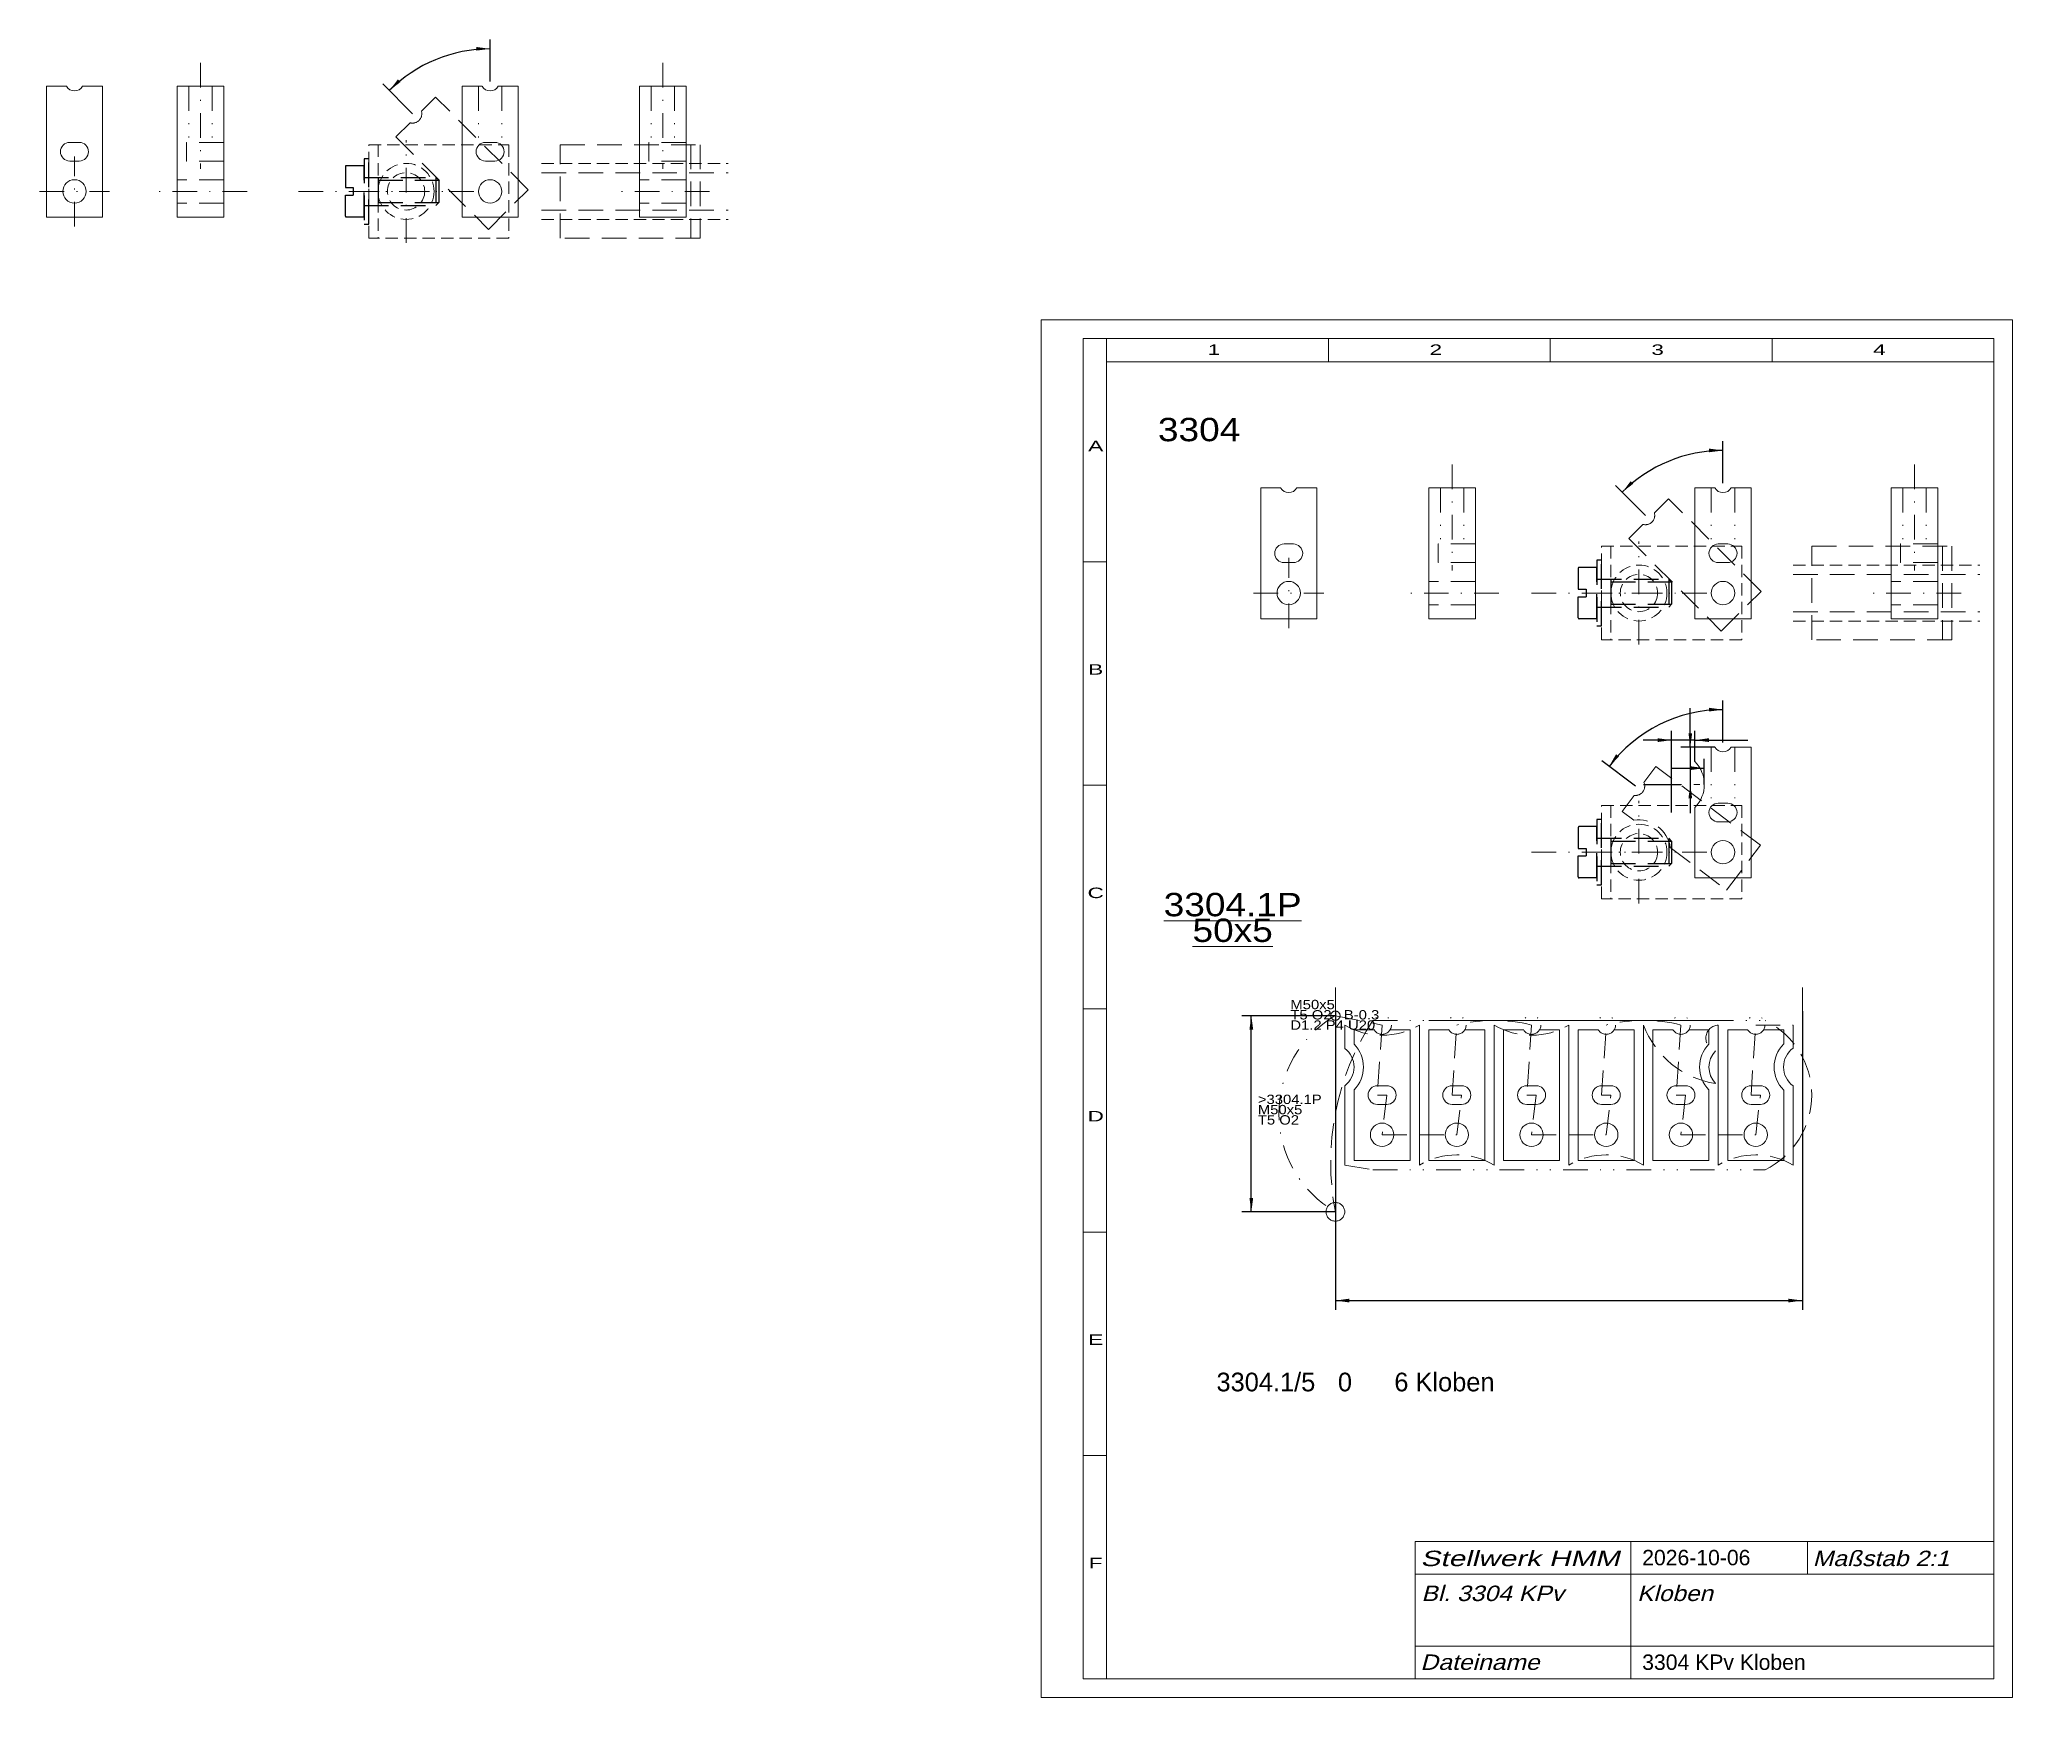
# Model space of a CAD drawing. Extents: x -107 to 104, y 0 to 178.
import ezdxf
from ezdxf.enums import TextEntityAlignment as Align

# ---------------------------------------------------------------- set-up
doc = ezdxf.new("R2010")
doc.units = 0
doc.header["$LTSCALE"] = 5.275
for name, pattern in [('DASHDOT', [1, 0.5, -0.25, 0, -0.25]), ('DASHED', [0.75, 0.5, -0.25]), ('DIVIDE', [1.25, 0.5, -0.25, 0, -0.25, 0, -0.25]), ('HIDDEN', [0.375, 0.25, -0.125]), ('PHANTOM', [2.5, 1.25, -0.25, 0.25, -0.25, 0.25, -0.25])]:
    doc.linetypes.add(name, pattern=pattern)
for name, color, linetype, lineweight in [('3304 KLOBEN', 190, 'CONTINUOUS', 0), ('3304_1P', 30, 'CONTINUOUS', 13), ('3304___ KLOBEN', 6, 'DASHDOT', 0), ('3305___ FAHRSTRAßENHEBEL JE', 6, 'DASHDOT', 13), ('BEMASSUNG', 7, 'CONTINUOUS', 25), ('BESCHRIFTUNG', 7, 'CONTINUOUS', 25), ('MASSGRENZEN', 172, 'CONTINUOUS', 25), ('MASSLINIEN', 172, 'CONTINUOUS', 25), ('MASSTEXTE', 212, 'CONTINUOUS', 25), ('MITTELLINIEN', 5, 'DASHDOT', 13), ('STANDARD', 7, 'CONTINUOUS', 0), ('UNSICHTBARE', 92, 'DASHED', 25)]:
    doc.layers.add(name, color=color, linetype=linetype, lineweight=lineweight)
doc.styles.add('Arial', font='arial.ttf')

# ---------------------------------------------------------------- blocks, each defined once
blk = doc.blocks.new('D207158784')
at = {"layer": 'MASSGRENZEN'}
for points in [[(73.5, 134.01), (72.01, 133.82), (72.01, 134.21)], [(62.71, 129.54), (63.62, 130.73), (63.9, 130.46)]]:
    blk.add_solid(points, dxfattribs=at)
at = {"layer": 'MASSLINIEN', "color": 172}
for p, q in [((73.5, 130.5), (73.5, 135.01)), ((65.19, 127.06), (62, 130.25))]:
    blk.add_line(p, q, dxfattribs=at)
blk.add_arc((73.5, 118.75), 15.26, 90, 135.0024, dxfattribs=at)
blk = doc.blocks.new('D207158528')
at = {"layer": 'MASSGRENZEN'}
for points in [[(32, 43), (33.49, 43.2), (33.49, 42.8)], [(82, 43), (80.51, 42.8), (80.51, 43.2)]]:
    blk.add_solid(points, dxfattribs=at)
at = {"layer": 'MASSLINIEN', "color": 172}
for p, q in [((32, 74), (32, 42)), ((82, 74), (82, 42)), ((32, 43), (82, 43))]:
    blk.add_line(p, q, dxfattribs=at)
blk = doc.blocks.new('D207158272')
at = {"layer": 'MASSGRENZEN'}
for points in [[(23, 73.5), (23.2, 72.01), (22.8, 72.01)], [(23, 52.5), (22.8, 53.99), (23.2, 53.99)]]:
    blk.add_solid(points, dxfattribs=at)
at = {"layer": 'MASSLINIEN', "color": 172}
for p, q in [((32, 73.5), (22, 73.5)), ((23, 52.5), (23, 73.5)), ((32, 52.5), (22, 52.5))]:
    blk.add_line(p, q, dxfattribs=at)
blk = doc.blocks.new('D207158016')
at = {"layer": 'MASSGRENZEN'}
for points in [[(-58.5, 177.01), (-59.99, 176.82), (-59.99, 177.21)], [(-69.29, 172.54), (-68.38, 173.73), (-68.1, 173.46)]]:
    blk.add_solid(points, dxfattribs=at)
at = {"layer": 'MASSLINIEN', "color": 172}
for p, q in [((-58.5, 173.5), (-58.5, 178.01)), ((-66.81, 170.06), (-70, 173.25))]:
    blk.add_line(p, q, dxfattribs=at)
blk.add_arc((-58.5, 161.75), 15.26, 90, 135.0024, dxfattribs=at)
blk = doc.blocks.new('D207157760')
at = {"layer": 'MASSGRENZEN'}
for points in [[(73.5, 106.26), (72.01, 106.07), (72.01, 106.46)], [(61.31, 100.19), (62.05, 101.49), (62.36, 101.26)]]:
    blk.add_solid(points, dxfattribs=at)
at = {"layer": 'MASSLINIEN', "color": 172}
for p, q in [((73.5, 102.75), (73.5, 107.26)), ((64.12, 98.07), (60.51, 100.79))]:
    blk.add_line(p, q, dxfattribs=at)
blk.add_arc((73.5, 91), 15.26, 90, 143.0024, dxfattribs=at)
blk = doc.blocks.new('D207157504')
at = {"layer": 'MASSGRENZEN'}
for points in [[(70, 102.25), (69.8, 103.74), (70.2, 103.74)], [(70, 98.25), (70.2, 96.76), (69.8, 96.76)]]:
    blk.add_solid(points, dxfattribs=at)
at = {"layer": 'MASSLINIEN', "color": 172}
for p, q in [((70, 102.25), (70, 106.41)), ((72.63, 102.25), (69, 102.25)), ((70, 102.25), (70, 98.25)), ((64.99, 98.25), (69, 98.25)), ((70, 98.25), (70, 95.19))]:
    blk.add_line(p, q, dxfattribs=at)
blk = doc.blocks.new('D207157248')
at = {"layer": 'MASSGRENZEN'}
for points in [[(68, 103), (66.51, 102.8), (66.51, 103.2)], [(70.5, 103), (71.99, 103.2), (71.99, 102.8)]]:
    blk.add_solid(points, dxfattribs=at)
at = {"layer": 'MASSLINIEN', "color": 172}
for p, q in [((68, 95.24), (68, 104)), ((70.5, 100.7), (70.5, 104)), ((68, 103), (64.94, 103)), ((70.5, 103), (68, 103)), ((70.5, 103), (76.17, 103))]:
    blk.add_line(p, q, dxfattribs=at)
blk = doc.blocks.new('D217890688')
at = {"layer": 'MASSGRENZEN'}
blk.add_solid([(71.5, 100), (70.01, 99.8), (70.01, 100.2)], dxfattribs=at)
at = {"layer": 'MASSLINIEN', "color": 172}
for p, q in [((68, 100), (71.5, 100)), ((71.5, 98.25), (71.5, 101))]:
    blk.add_line(p, q, dxfattribs=at)

msp = doc.modelspace()

# ---------------------------------------------------------------- linework, layer by layer
at = {"layer": '3304 KLOBEN'}
for p, q in [((-106, 173), (-106, 159)), ((-103.87, 173), (-106, 173)), ((-100, 173), (-102.13, 173)), ((-100, 159), (-100, 173)), ((-92, 159), (-92, 173)), ((-92, 173), (-87, 173)), ((-87, 173), (-87, 159)), ((-59.37, 173), (-61.5, 173)), ((-61.5, 173), (-61.5, 159)), ((-55.5, 173), (-57.63, 173)), ((-55.5, 159), (-55.5, 173)), ((-42.5, 159), (-42.5, 173)), ((-42.5, 173), (-37.5, 173)), ((-37.5, 173), (-37.5, 159)), ((-103.5, 167), (-102.5, 167)), ((-59, 167), (-58, 167)), ((-102.5, 165), (-103.5, 165)), ((-58, 165), (-59, 165)), ((-106, 159), (-100, 159)), ((-87, 159), (-92, 159)), ((-61.5, 159), (-55.5, 159)), ((-37.5, 159), (-42.5, 159)), ((24, 130), (24, 116)), ((26.13, 130), (24, 130)), ((30, 130), (27.87, 130)), ((30, 116), (30, 130)), ((42, 116), (42, 130)), ((42, 130), (47, 130)), ((47, 130), (47, 116)), ((72.63, 130), (70.5, 130)), ((70.5, 130), (70.5, 116)), ((76.5, 130), (74.37, 130)), ((76.5, 116), (76.5, 130)), ((91.5, 116), (91.5, 130)), ((91.5, 130), (96.5, 130)), ((96.5, 130), (96.5, 116)), ((26.5, 124), (27.5, 124)), ((73, 124), (74, 124)), ((27.5, 122), (26.5, 122)), ((74, 122), (73, 122)), ((24, 116), (30, 116)), ((47, 116), (42, 116)), ((70.5, 116), (76.5, 116)), ((96.5, 116), (91.5, 116)), ((72.63, 102.25), (70.5, 102.25)), ((70.5, 102.25), (70.5, 100.7)), ((76.5, 102.25), (74.37, 102.25)), ((76.5, 88.25), (76.5, 102.25)), ((70.5, 95.8), (70.5, 88.25)), ((73, 96.25), (74, 96.25)), ((74, 94.25), (73, 94.25)), ((70.5, 88.25), (76.5, 88.25)), ((36.13, 72), (34, 72)), ((34, 72), (34, 70.45)), ((40, 72), (37.87, 72)), ((40, 58), (40, 72)), ((44.13, 72), (42, 72)), ((42, 72), (42, 58)), ((48, 72), (45.87, 72)), ((48, 58), (48, 72)), ((52.13, 72), (50, 72)), ((50, 72), (50, 58)), ((56, 72), (53.87, 72)), ((56, 58), (56, 72)), ((58, 72), (58, 58)), ((60.13, 72), (58, 72)), ((64, 72), (61.87, 72)), ((64, 58), (64, 72)), ((68.13, 72), (66, 72)), ((66, 72), (66, 58)), ((72, 72), (69.87, 72)), ((72, 70.45), (72, 72)), ((74, 72), (74, 58)), ((76.13, 72), (74, 72)), ((80, 72), (77.87, 72)), ((80, 70.47), (80, 72)), ((34, 65.55), (34, 58)), ((36.5, 66), (37.5, 66)), ((44.5, 66), (45.5, 66)), ((52.5, 66), (53.5, 66)), ((60.5, 66), (61.5, 66)), ((68.5, 66), (69.5, 66)), ((72, 58), (72, 65.55)), ((76.5, 66), (77.5, 66)), ((80, 58), (80, 65.53)), ((37.5, 64), (36.5, 64)), ((45.5, 64), (44.5, 64)), ((53.5, 64), (52.5, 64)), ((61.5, 64), (60.5, 64)), ((69.5, 64), (68.5, 64)), ((77.5, 64), (76.5, 64)), ((34, 58), (40, 58)), ((42, 58), (48, 58)), ((50, 58), (56, 58)), ((58, 58), (64, 58)), ((66, 58), (72, 58)), ((74, 58), (80, 58))]:
    msp.add_line(p, q, dxfattribs=at)
at = {"layer": '3304 KLOBEN', "linetype": 'DIVIDE'}
for p, q in [((-90.75, 173), (-90.75, 166.66)), ((-88.25, 173), (-88.25, 166.66)), ((-59.75, 173), (-59.75, 166.66)), ((-57.25, 173), (-57.25, 166.66)), ((-41.25, 173), (-41.25, 166.66)), ((-38.75, 173), (-38.75, 166.66)), ((43.25, 130), (43.25, 123.66)), ((45.75, 130), (45.75, 123.66)), ((72.25, 130), (72.25, 123.66)), ((74.75, 130), (74.75, 123.66)), ((92.75, 130), (92.75, 123.66)), ((95.25, 130), (95.25, 123.66)), ((72.25, 102.25), (72.25, 95.91)), ((74.75, 102.25), (74.75, 95.91))]:
    msp.add_line(p, q, dxfattribs=at)
at = {"layer": '3304 KLOBEN', "linetype": 'DASHED'}
for p, q in [((-64.33, 171.83), (-65.84, 170.32)), ((-54.43, 161.93), (-64.33, 171.83)), ((-67.07, 169.09), (-68.58, 167.58)), ((-87, 167), (-91, 167)), ((-91, 167), (-91, 165)), ((-68.58, 167.58), (-58.68, 157.68)), ((-41.5, 167), (-41.5, 165)), ((-37.5, 167), (-41.5, 167)), ((-87, 165), (-91, 165)), ((-51, 156.75), (-51, 166.75)), ((-51, 166.75), (-36, 166.75)), ((-37.5, 165), (-41.5, 165)), ((-37, 166.75), (-37, 156.75)), ((-36, 166.75), (-36, 156.75)), ((-87, 163), (-92, 163)), ((-53, 163.75), (-33, 163.75)), ((-37.5, 163), (-42.5, 163)), ((-58.68, 157.68), (-54.43, 161.93)), ((-87, 160.5), (-92, 160.5)), ((-53, 159.75), (-33, 159.75)), ((-37.5, 160.5), (-42.5, 160.5)), ((-36, 156.75), (-51, 156.75)), ((67.67, 128.83), (66.16, 127.32)), ((77.57, 118.93), (67.67, 128.83)), ((64.93, 126.09), (63.42, 124.58)), ((47, 124), (43, 124)), ((43, 124), (43, 122)), ((63.42, 124.58), (73.32, 114.68)), ((83, 123.75), (98, 123.75)), ((83, 113.75), (83, 123.75)), ((92.5, 124), (92.5, 122)), ((96.5, 124), (92.5, 124)), ((97, 123.75), (97, 113.75)), ((98, 123.75), (98, 113.75)), ((47, 122), (43, 122)), ((81, 120.75), (101, 120.75)), ((96.5, 122), (92.5, 122)), ((47, 120), (42, 120)), ((73.32, 114.68), (77.57, 118.93)), ((96.5, 120), (91.5, 120)), ((47, 117.5), (42, 117.5)), ((81, 116.75), (101, 116.75)), ((96.5, 117.5), (91.5, 117.5)), ((98, 113.75), (83, 113.75)), ((66.32, 100.17), (65.04, 98.46)), ((77.5, 91.74), (66.32, 100.17)), ((63.99, 97.08), (62.71, 95.37)), ((62.71, 95.37), (63.95, 94.44)), ((67.86, 91.49), (73.89, 86.95)), ((73.89, 86.95), (77.5, 91.74))]:
    msp.add_line(p, q, dxfattribs=at)
at = {"layer": '3304 KLOBEN', "linetype": 'HIDDEN'}
for p, q in [((-71.5, 166.75), (-56.5, 166.75)), ((-71.5, 156.75), (-71.5, 166.75)), ((-70.5, 166.75), (-70.5, 156.75)), ((-56.5, 166.75), (-56.5, 156.75)), ((-53, 164.75), (-33, 164.75)), ((-53, 158.75), (-33, 158.75)), ((-56.5, 156.75), (-71.5, 156.75)), ((60.5, 123.75), (75.5, 123.75)), ((60.5, 113.75), (60.5, 123.75)), ((61.5, 123.75), (61.5, 113.75)), ((75.5, 123.75), (75.5, 113.75)), ((81, 121.75), (101, 121.75)), ((81, 115.75), (101, 115.75)), ((75.5, 113.75), (60.5, 113.75)), ((60.5, 86), (60.5, 96)), ((60.5, 96), (75.5, 96)), ((61.5, 96), (61.5, 86)), ((75.5, 96), (75.5, 86)), ((75.5, 86), (60.5, 86))]:
    msp.add_line(p, q, dxfattribs=at)
at = {"layer": '3304 KLOBEN'}
for centre in [(-103, 161.75), (-58.5, 161.75), (27, 118.75), (73.5, 118.75), (73.5, 91)]:
    msp.add_circle(centre, 1.25, dxfattribs=at)
at = {"layer": '3304 KLOBEN', "linetype": 'HIDDEN'}
for centre, radius in [((-67.5, 161.75), 3), ((-67.5, 161.75), 2), ((64.5, 118.75), 3), ((64.5, 118.75), 2), ((64.5, 91), 3), ((64.5, 91), 2)]:
    msp.add_circle(centre, radius, dxfattribs=at)
at = {"layer": '3304 KLOBEN'}
for centre, radius, start, end in [((-103, 173.5), 1, 210, 330), ((-58.5, 173.5), 1, 210, 330), ((-103.5, 166), 1, 90, 270), ((-102.5, 166), 1, 270, 450), ((-59, 166), 1, 90, 270), ((-58, 166), 1, 270, 450), ((27, 130.5), 1, 210, 330), ((73.5, 130.5), 1, 210, 330), ((26.5, 123), 1, 90, 270), ((27.5, 123), 1, 270, 450), ((73, 123), 1, 90, 270), ((74, 123), 1, 270, 450), ((73.5, 102.75), 1, 210, 330), ((68, 98.25), 3.5, 315.5847, 404.4153), ((73, 95.25), 1, 90, 270), ((74, 95.25), 1, 270, 450), ((31.5, 68), 3.5, 315.5847, 404.4153), ((74.5, 68), 3.5, 135.5847, 224.4153), ((82.48, 68), 3.5, 135.0989, 224.9011), ((36.5, 65), 1, 90, 270), ((37.5, 65), 1, 270, 450), ((44.5, 65), 1, 90, 270), ((45.5, 65), 1, 270, 450), ((52.5, 65), 1, 90, 270), ((53.5, 65), 1, 270, 450), ((60.5, 65), 1, 90, 270), ((61.5, 65), 1, 270, 450), ((68.5, 65), 1, 90, 270), ((69.5, 65), 1, 270, 450), ((76.5, 65), 1, 90, 270), ((77.5, 65), 1, 270, 450)]:
    msp.add_arc(centre, radius, start, end, dxfattribs=at)
at = {"layer": '3304 KLOBEN', "linetype": 'DASHED'}
for centre, radius, start, end in [((-66.81, 170.06), 1, 255.0024, 375.0024), ((65.19, 127.06), 1, 255.0024, 375.0024), ((64.12, 98.07), 1, 263.0024, 383.0024), ((64.4, 90.97), 3.5, 8.5871, 97.4178)]:
    msp.add_arc(centre, radius, start, end, dxfattribs=at)
at = {"layer": '3304_1P', "linetype": 'DASHED'}
for p, q in [((32, 73.5), (37, 72.5)), ((37, 72.5), (36.5, 65)), ((44.5, 65), (45, 72.5)), ((53, 72.5), (52.5, 65)), ((60.5, 65), (61, 72.5)), ((69, 72.5), (68.5, 65)), ((76.5, 65), (77, 72.5)), ((77, 72.5), (81, 72.5)), ((37.5, 65), (37, 60.75)), ((45, 60.75), (45.5, 65)), ((53.5, 65), (53, 60.75)), ((61, 60.75), (61.5, 65)), ((69.5, 65), (69, 60.75)), ((77, 60.75), (77.5, 65)), ((37, 60.75), (45, 60.75)), ((53, 60.75), (61, 60.75)), ((69, 60.75), (77, 60.75)), ((33, 57.5), (36, 57))]:
    msp.add_line(p, q, dxfattribs=at)
at = {"layer": '3304_1P'}
for p, q in [((33, 70), (33, 72.5)), ((41, 57.5), (41, 72.5)), ((42, 73), (72, 73)), ((49, 57.5), (49, 72.5)), ((57, 57.5), (57, 72.5)), ((65, 57.5), (65, 72.5)), ((73, 57.5), (73, 72.5)), ((81, 70.02), (81, 72.5)), ((33, 57.5), (33, 66)), ((81, 57.5), (81, 65.98))]:
    msp.add_line(p, q, dxfattribs=at)
at = {"layer": '3304_1P', "linetype": 'DIVIDE'}
for p, q in [((36, 73), (42, 73)), ((72, 73), (78, 73)), ((36.5, 65), (37.5, 65)), ((44.5, 65), (45.5, 65)), ((52.5, 65), (53.5, 65)), ((60.5, 65), (61.5, 65)), ((68.5, 65), (69.5, 65)), ((76.5, 65), (77.5, 65)), ((36, 57), (78, 57))]:
    msp.add_line(p, q, dxfattribs=at)
at = {"layer": '3304_1P', "linetype": 'PHANTOM'}
for centre, radius in [((32, 73.5), 0.5), ((32, 52.5), 1)]:
    msp.add_circle(centre, radius, dxfattribs=at)
at = {"layer": '3304_1P', "linetype": 'DIVIDE'}
for centre in [(37, 72.5), (45, 72.5), (53, 72.5), (61, 72.5), (69, 72.5), (77, 72.5)]:
    msp.add_circle(centre, 1, dxfattribs=at)
at = {"layer": '3304_1P'}
for centre in [(37, 60.75), (45, 60.75), (53, 60.75), (61, 60.75), (69, 60.75), (77, 60.75)]:
    msp.add_circle(centre, 1.25, dxfattribs=at)
at = {"layer": '3304_1P', "linetype": 'DASHED'}
for centre, radius, start, end in [((59.62, 57.75), 28.12, 147.1577, 190.7605), ((37, 79.25), 7.85, 239.3493, 300.6507), ((49, 56.75), 16.25, 75.75, 104.25), ((53, 79.25), 7.85, 239.3493, 300.6507), ((65, 56.75), 16.25, 75.75, 104.25), ((74.13, 75.88), 9.74, 200.3371, 261.6384), ((73.07, 71.1), 1.4, 93.0244, 255.1141), ((74.1, 65), 8.9, 295.9892, 424.0108), ((45, 50.75), 7.85, 59.3493, 120.6507), ((61, 50.75), 7.85, 59.3493, 120.6507), ((77, 50.75), 7.85, 59.3493, 120.6507)]:
    msp.add_arc(centre, radius, start, end, dxfattribs=at)
at = {"layer": '3304_1P'}
for centre, start, end in [((31.5, 68), 306.8699, 413.1301), ((74.5, 68), 135.5847, 224.4153), ((82.48, 68), 126.2746, 233.7254)]:
    msp.add_arc(centre, 2.5, start, end, dxfattribs=at)
at = {"layer": '3304___ KLOBEN', "linetype": 'DASHDOT'}
msp.add_arc((38.1, 63), 12.15, 120.1715, 239.8285, dxfattribs=at)
at = {"layer": 'MITTELLINIEN'}
for p, q in [((-89.5, 175.5), (-89.5, 164.16)), ((-40, 175.5), (-40, 164.16)), ((-67.5, 156.25), (-67.5, 167.25)), ((-103, 158), (-103, 165.5)), ((-106.75, 161.75), (-99.25, 161.75)), ((-84.5, 161.75), (-94.5, 161.75)), ((-79, 161.75), (-59, 161.75)), ((-73, 161.75), (-62, 161.75)), ((-71, 161.75), (-72.5, 161.75)), ((-35, 161.75), (-45, 161.75)), ((44.5, 132.5), (44.5, 121.16)), ((94, 132.5), (94, 121.16)), ((64.5, 113.25), (64.5, 124.25)), ((27, 115), (27, 122.5)), ((23.25, 118.75), (30.75, 118.75)), ((49.5, 118.75), (39.5, 118.75)), ((53, 118.75), (73, 118.75)), ((59, 118.75), (70, 118.75)), ((61, 118.75), (59.5, 118.75)), ((99, 118.75), (89, 118.75)), ((68, 95.24), (68, 101.26)), ((64.99, 98.25), (71.01, 98.25)), ((64.5, 85.5), (64.5, 96.5)), ((53, 91), (73, 91)), ((59, 91), (70, 91)), ((61, 91), (59.5, 91)), ((32, 76.5), (32, 49.5)), ((82, 76.5), (82, 51.5))]:
    msp.add_line(p, q, dxfattribs=at)
at = {"layer": 'STANDARD'}
for p, q in [((0.5, 0.5), (0.5, 148)), ((0.5, 148), (104.5, 148)), ((104.5, 148), (104.5, 0.5)), ((5, 2.5), (5, 146)), ((5, 146), (7.5, 146)), ((7.5, 146), (102.5, 146)), ((7.5, 143.5), (7.5, 146)), ((31.25, 146), (31.25, 143.5)), ((55, 146), (55, 143.5)), ((78.75, 146), (78.75, 143.5)), ((102.5, 146), (102.5, 143.5)), ((7.5, 143.5), (102.5, 143.5)), ((7.5, 2.5), (7.5, 143.5)), ((102.5, 143.5), (102.5, 2.5)), ((5, 122.08), (7.5, 122.08)), ((5, 98.17), (7.5, 98.17)), ((102.5, 91.06), (102.5, 2.56)), ((5, 74.25), (7.5, 74.25)), ((5, 50.33), (7.5, 50.33)), ((5, 26.42), (7.5, 26.42)), ((5, 2.5), (7.5, 2.5)), ((102.5, 2.5), (7.5, 2.5)), ((104.5, 0.5), (0.5, 0.5))]:
    msp.add_line(p, q, dxfattribs=at)
at = {"layer": 'STANDARD', "lineweight": 0}
for p, q in [((40.55, 17.2), (102.5, 17.2)), ((40.55, 17.2), (40.55, 2.5)), ((63.65, 17.2), (63.65, 2.5)), ((82.55, 17.2), (82.55, 13.7)), ((40.55, 13.7), (102.5, 13.7)), ((40.55, 6), (102.5, 6))]:
    msp.add_line(p, q, dxfattribs=at)
at = {"layer": 'UNSICHTBARE'}
for p, q in [((-72, 165.25), (-72, 158.25)), ((-71.5, 165.25), (-72, 165.25)), ((-71.5, 158.25), (-71.5, 165.25)), ((-74, 164.4), (-74, 162.15)), ((-72, 164.5), (-73.9, 164.5)), ((-72, 159), (-72, 164.5)), ((-72, 163.25), (-64.31, 163.25)), ((-70.5, 163.25), (-70.5, 160.25)), ((-70.5, 162.94), (-64, 162.94)), ((-64.31, 163.25), (-64.31, 160.25)), ((-64.31, 163.25), (-64, 162.94)), ((-64, 162.94), (-64, 160.56)), ((-74, 162.15), (-73.15, 162.15)), ((-74, 159.1), (-74, 161.35)), ((-74, 161.35), (-73.15, 161.35)), ((-73.15, 162.15), (-73.15, 161.35)), ((-70.5, 160.56), (-64, 160.56)), ((-64.31, 160.25), (-64, 160.56)), ((-72, 159), (-73.9, 159)), ((-72, 160.25), (-64.31, 160.25)), ((-72, 158.25), (-71.5, 158.25)), ((58, 121.4), (58, 119.15)), ((60, 121.5), (58.1, 121.5)), ((60, 122.25), (60, 115.25)), ((60.5, 122.25), (60, 122.25)), ((60, 116), (60, 121.5)), ((60.5, 115.25), (60.5, 122.25)), ((58, 119.15), (58.85, 119.15)), ((58, 116.1), (58, 118.35)), ((58, 118.35), (58.85, 118.35)), ((58.85, 119.15), (58.85, 118.35)), ((60, 120.25), (67.69, 120.25)), ((61.5, 120.25), (61.5, 117.25)), ((61.5, 119.94), (68, 119.94)), ((67.69, 120.25), (67.69, 117.25)), ((67.69, 120.25), (68, 119.94)), ((68, 119.94), (68, 117.56)), ((60, 117.25), (67.69, 117.25)), ((61.5, 117.56), (68, 117.56)), ((67.69, 117.25), (68, 117.56)), ((60, 116), (58.1, 116)), ((60, 115.25), (60.5, 115.25)), ((58, 93.65), (58, 91.4)), ((60, 93.75), (58.1, 93.75)), ((60, 94.5), (60, 87.5)), ((60.5, 94.5), (60, 94.5)), ((60, 88.25), (60, 93.75)), ((60.5, 87.5), (60.5, 94.5)), ((58, 91.4), (58.85, 91.4)), ((58.85, 91.4), (58.85, 90.6)), ((60, 92.5), (67.69, 92.5)), ((61.5, 92.5), (61.5, 89.5)), ((61.5, 92.19), (68, 92.19)), ((67.69, 92.5), (67.69, 89.5)), ((67.69, 92.5), (68, 92.19)), ((68, 92.19), (68, 89.81)), ((58, 88.35), (58, 90.6)), ((58, 90.6), (58.85, 90.6)), ((60, 89.5), (67.69, 89.5)), ((61.5, 89.81), (68, 89.81)), ((67.69, 89.5), (68, 89.81)), ((60, 88.25), (58.1, 88.25)), ((60, 87.5), (60.5, 87.5))]:
    msp.add_line(p, q, dxfattribs=at)
for centre, start, end in [((-73.9, 164.4), 90, 180), ((-73.9, 159.1), 180, 270), ((58.1, 121.4), 90, 180), ((58.1, 116.1), 180, 270), ((58.1, 93.65), 90, 180), ((58.1, 88.35), 180, 270)]:
    msp.add_arc(centre, 0.1, start, end, dxfattribs=at)

# ---------------------------------------------------------------- block references
at = {"layer": 'BEMASSUNG'}
for name in ['D207158016', 'D207158784', 'D207157760', 'D207157504', 'D207157248', 'D217890688', 'D207158528', 'D207158272']:
    msp.add_blockref(name, (0, 0), dxfattribs=at)

# ---------------------------------------------------------------- texts
at = {"layer": '3304_1P', "insert": (27.18, 71.98), "char_height": 1, "attachment_point": 7, "line_spacing_factor": 0.66, "style": 'Arial'}
msp.add_mtext('\\W1.135081;M50x5\\PT5 O2   B-0.3\\PD1.2 P4 U20\\P', dxfattribs=at)
at = {"layer": '3304___ KLOBEN', "line_spacing_factor": 0.66, "style": 'Arial'}
for s, insert, char_height, attachment_point in [('\\W1.135099;\\L3304.1P\\P50x5', (21, 84), 2.5, 5), ('\\W1.135110;>3304.1P\\PM50x5\\PT5 O2', (23.7, 61.83), 1, 7)]:
    msp.add_mtext(s, dxfattribs=dict(at, insert=insert, char_height=char_height, attachment_point=attachment_point))
at = {"layer": '3305___ FAHRSTRAßENHEBEL JE', "style": 'Arial', "width": 0.972828}
msp.add_text('0', height=2, dxfattribs=at).set_placement((32.27, 35.28), align=Align.TOP_LEFT)
at = {"layer": '3305___ FAHRSTRAßENHEBEL JE', "char_height": 2, "attachment_point": 1, "line_spacing_factor": 0.75, "style": 'Arial'}
for s, insert in [('\\W0.972797;3304.1/5\\P', (19.27, 35.28)), ('\\W0.972851;6 Kloben\\P', (38.31, 35.28))]:
    msp.add_mtext(s, dxfattribs=dict(at, insert=insert))
at = {"layer": 'BESCHRIFTUNG', "style": 'Arial', "width": 1.135145}
msp.add_text('3304', height=2.5, dxfattribs=at).set_placement((13, 135))
at = {"layer": 'BESCHRIFTUNG', "style": 'Arial', "oblique": 15}
for s, width, p in [('Stellwerk HMM', 1.375804, (41.1, 16.22)), ('Maßstab 2:1', 1.143719, (83.1, 16.22)), ('Bl. 3304 KPv', 1.143703, (41.21, 12.48)), ('Kloben', 1.130199, (64.31, 12.48)), ('Dateiname', 1.143709, (41.1, 5.11))]:
    msp.add_text(s, height=1.65, dxfattribs=dict(at, width=width)).set_placement(p, align=Align.TOP_LEFT)
at = {"layer": 'BESCHRIFTUNG', "style": 'Arial'}
for s, width, p in [('2026-10-06', 0.982817, (64.85, 16.31)), ('3304 KPv Kloben', 0.982801, (64.85, 5.11))]:
    msp.add_text(s, height=1.65, dxfattribs=dict(at, width=width)).set_placement(p, align=Align.TOP_LEFT)
at = {"layer": 'STANDARD', "style": 'Arial'}
for s, width, p in [('1', 1.547923, (19, 145.36)), ('2', 1.547922, (42.75, 145.36)), ('3', 1.547923, (66.5, 145.36)), ('4', 1.547923, (90.25, 145.36)), ('A', 1.547987, (6.34, 135.05)), ('B', 1.547987, (6.34, 111.13)), ('C', 1.548103, (6.34, 87.21)), ('D', 1.548104, (6.34, 63.3)), ('E', 1.547987, (6.34, 39.38)), ('F', 1.547769, (6.34, 15.46))]:
    msp.add_text(s, height=1.12, dxfattribs=dict(at, width=width)).set_placement(p, align=Align.TOP_CENTER)

doc.saveas('drawing.dxf')
